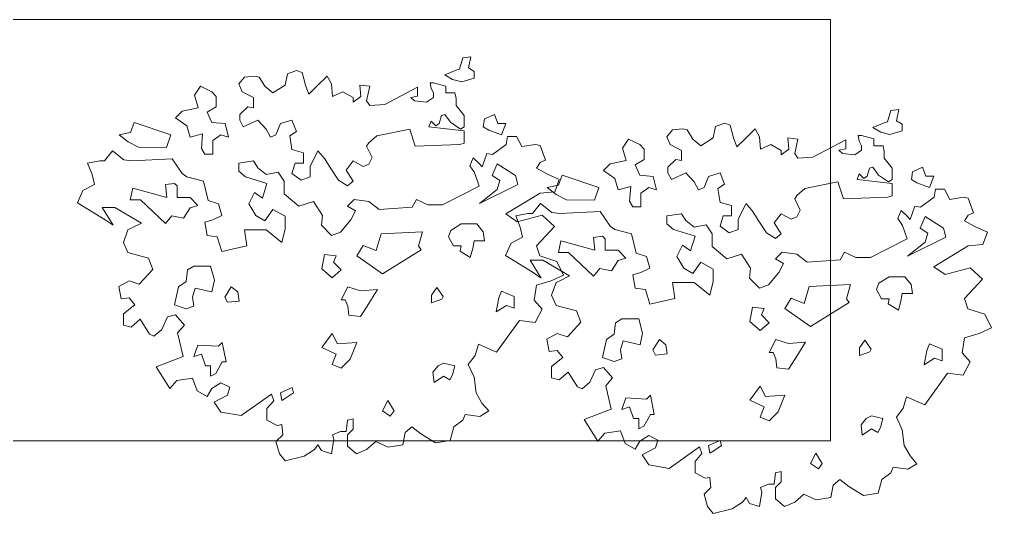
# Model space of a CAD drawing. Header units: inches. Extents: x 5 to 136470, y 9 to 138066.
# Drawn here: x 90943 to 92327, y 29107 to 29811 of the extents above; entities that cross this region are included whole.
import ezdxf

# ---------------------------------------------------------------- set-up
doc = ezdxf.new("R2010")
doc.units = ezdxf.units.IN
doc.header["$MEASUREMENT"] = 0
doc.layers.add('partition', color=253, linetype='Continuous', lineweight=5)
doc.layers.add('TREES', color=72, linetype='Continuous', lineweight=5, transparency=0.05)
doc.styles.add('ROMANS', font='', dxfattribs={"width": 0.8})
doc.styles.get('ROMANS').set_extended_font_data('VNI-Avo')

# ---------------------------------------------------------------- blocks, each defined once
blk = doc.blocks.new('A$C7b2e77e3')
at = {"layer": 'partition'}
for p, q in [((34066.5, 18205.8), (27393.4, 18205.8)), ((34066.5, 17605.8), (34066.5, 18205.8)), ((34066.5, 17605.8), (27993.4, 17605.8))]:
    blk.add_line(p, q, dxfattribs=at)
at = {"layer": 'TREES'}
for p, q in [((33293.1, 18128.5), (33306, 18133.1)), ((33306, 18133.1), (33314.2, 18130.1)), ((33224, 18114), (33232, 18123.5)), ((33232, 18123.5), (33246.5, 18125.2)), ((33246.5, 18125.2), (33252.8, 18123.5)), ((33252.8, 18123.5), (33261, 18110.7)), ((33290.1, 18112.3), (33293.1, 18128.5)), ((33314.2, 18130.1), (33318.9, 18112.3)), ((33335, 18110.7), (33349.6, 18125.2)), ((33349.6, 18125.2), (33355.9, 18114)), ((33228.7, 18102.7), (33224, 18114)), ((33261, 18110.7), (33272.3, 18101.1)), ((33272.3, 18101.1), (33290.1, 18112.3)), ((33318.9, 18112.3), (33323.8, 18099.4)), ((33323.8, 18099.4), (33335, 18110.7)), ((33355.9, 18114), (33357.5, 18096.1)), ((33396.2, 18112.3), (33410.7, 18110.7)), ((33397.8, 18096.1), (33396.2, 18112.3)), ((33410.7, 18110.7), (33406, 18089.8)), ((33431.8, 18084.9), (33478.6, 18109.3)), ((33478.6, 18109.3), (33478.6, 18096.4)), ((33498, 18107.7), (33496.4, 18115.6)), ((33496.4, 18115.6), (33501, 18115.6)), ((33501, 18101.1), (33498, 18107.7)), ((33501, 18115.6), (33518.9, 18110.9)), ((33518.9, 18110.9), (33518.9, 18101.1)), ((33244.9, 18094.5), (33228.7, 18102.7)), ((33244.9, 18080.2), (33244.9, 18094.5)), ((33357.5, 18096.1), (33372, 18102.7)), ((33372, 18102.7), (33386.6, 18094.5)), ((33386.6, 18088.2), (33397.8, 18096.1)), ((33386.6, 18094.5), (33386.6, 18088.2)), ((33478.6, 18096.4), (33469, 18094.8)), ((33469, 18094.8), (33473.9, 18089.8)), ((33491.4, 18088.2), (33501, 18094.8)), ((33501, 18094.8), (33501, 18101.1)), ((33518.9, 18101.1), (33531.7, 18101.1)), ((33531.7, 18101.1), (33533.4, 18093.1)), ((33533.4, 18093.1), (33533.4, 18083.5)), ((33225.4, 18070.4), (33236.9, 18081.6)), ((33236.9, 18081.6), (33244.9, 18080.2)), ((33406, 18089.8), (33410.7, 18083.2)), ((33410.7, 18083.2), (33431.8, 18084.9)), ((33473.9, 18089.8), (33491.4, 18088.2)), ((33533.4, 18083.5), (33544.6, 18069)), ((33225.4, 18062.4), (33225.4, 18070.4)), ((33230.3, 18052.8), (33225.4, 18062.4)), ((33251.2, 18062.4), (33230.3, 18052.8)), ((33262.7, 18049.5), (33251.2, 18062.4)), ((33299.7, 18062.4), (33283.5, 18057.5)), ((33306, 18046.2), (33299.7, 18062.4)), ((33512.5, 18069), (33509.3, 18057.7)), ((33517.2, 18070.6), (33512.5, 18069)), ((33525.4, 18059.4), (33517.2, 18070.6)), ((33544.6, 18069), (33544.6, 18052.8)), ((33269, 18038.3), (33262.7, 18049.5)), ((33283.5, 18057.5), (33276.9, 18041.6)), ((33467.3, 18049.5), (33420.3, 18039.9)), ((33475.3, 18025.4), (33467.3, 18049.5)), ((33498, 18061), (33494.7, 18052.8)), ((33494.7, 18052.8), (33544.9, 18047.4)), ((33504.3, 18054.5), (33498, 18061)), ((33509.3, 18057.7), (33504.3, 18054.5)), ((33539.7, 18049.5), (33525.4, 18059.4)), ((33544.6, 18052.8), (33539.7, 18049.5)), ((33833.5, 18038.9), (33841.4, 18048.5)), ((33841.4, 18048.5), (33855.9, 18050.1)), ((33855.9, 18050.1), (33862.2, 18048.5)), ((33862.2, 18048.5), (33870.5, 18035.6)), ((33899.5, 18037.3), (33902.5, 18053.4)), ((33902.5, 18053.4), (33915.4, 18058.1)), ((33915.4, 18058.1), (33923.6, 18055.1)), ((33923.6, 18055.1), (33928.3, 18037.3)), ((33944.5, 18035.6), (33959, 18050.1)), ((33959, 18050.1), (33965.3, 18038.9)), ((33276.9, 18041.6), (33269, 18038.3)), ((33296.4, 18039.9), (33306, 18046.2)), ((33299.7, 18020.5), (33296.4, 18039.9)), ((33420.3, 18039.9), (33409, 18030)), ((33544.9, 18047.4), (33544.9, 18029.6)), ((33604.6, 18028), (33606.3, 18039.2)), ((33606.3, 18039.2), (33619.2, 18039.2)), ((33619.2, 18039.2), (33627.1, 18024.7)), ((33838.1, 18027.7), (33833.5, 18038.9)), ((33870.5, 18035.6), (33881.7, 18026)), ((33881.7, 18026), (33899.5, 18037.3)), ((33928.3, 18037.3), (33933.2, 18024.4)), ((33933.2, 18024.4), (33944.5, 18035.6)), ((33965.3, 18038.9), (33966.9, 18021.1)), ((34005.6, 18037.3), (34020.1, 18035.6)), ((34007.2, 18021.1), (34005.6, 18037.3)), ((34020.1, 18035.6), (34015.5, 18014.8)), ((34107.4, 18032.6), (34105.8, 18040.6)), ((34105.8, 18040.6), (34110.5, 18040.6)), ((34110.5, 18040.6), (34128.3, 18035.9)), ((34128.3, 18035.9), (34128.3, 18026)), ((33409, 18030), (33406, 18025.4)), ((33406, 18025.4), (33414, 18009.2)), ((33538.6, 18028), (33475.3, 18025.4)), ((33544.9, 18029.6), (33538.6, 18028)), ((33585.2, 18013.4), (33604.6, 18028)), ((33627.1, 18024.7), (33646.6, 18028)), ((33646.6, 18028), (33652.9, 18026.3)), ((33652.9, 18026.3), (33660.8, 18005.5)), ((33854.3, 18019.4), (33838.1, 18027.7)), ((33966.9, 18021.1), (33981.5, 18027.7)), ((33981.5, 18027.7), (33996, 18019.4)), ((33996, 18013.1), (34007.2, 18021.1)), ((34041.2, 18009.8), (34088, 18034.2)), ((34088, 18021.4), (34078.4, 18019.7)), ((34088, 18034.2), (34088, 18021.4)), ((34110.5, 18026), (34107.4, 18032.6)), ((34110.5, 18019.7), (34110.5, 18026)), ((34128.3, 18026), (34141.2, 18026)), ((34141.2, 18026), (34142.8, 18018.1)), ((33032.8, 18004.4), (33044.1, 18018.9)), ((33044.1, 18018.9), (33060.3, 18006.1)), ((33071.5, 18004.4), (33128.9, 18007.6)), ((33128.9, 18007.6), (33143.5, 17986.7)), ((33315.9, 18015.8), (33299.7, 18020.5)), ((33315.9, 18001.3), (33315.9, 18015.8)), ((33336.7, 18018.8), (33325.4, 17996.3)), ((33346.3, 18007.6), (33336.7, 18018.8)), ((33352.9, 17996.3), (33346.3, 18007.6)), ((33414, 18009.2), (33409, 17999.6)), ((33553.1, 17997.3), (33557.8, 18008.8)), ((33557.8, 18008.8), (33566, 18000.5)), ((33570.6, 17995.9), (33577.2, 18015.1)), ((33577.2, 18015.1), (33585.2, 18013.4)), ((33854.3, 18005.2), (33854.3, 18019.4)), ((33996, 18019.4), (33996, 18013.1)), ((34015.5, 18014.8), (34020.1, 18008.2)), ((34020.1, 18008.2), (34041.2, 18009.8)), ((34078.4, 18019.7), (34083.3, 18014.8)), ((34083.3, 18014.8), (34100.9, 18013.1)), ((34100.9, 18013.1), (34110.5, 18019.7)), ((34142.8, 18018.1), (34142.8, 18008.5)), ((34142.8, 18008.5), (34154, 17993.9)), ((33008.7, 18001.1), (33026.3, 18004.4)), ((33015, 17985.2), (33008.7, 18001.1)), ((33026.3, 18004.4), (33032.8, 18004.4)), ((33060.3, 18006.1), (33071.5, 18004.4)), ((33224, 18001.3), (33244.9, 18004.3)), ((33224, 17990), (33224, 18001.3)), ((33244.9, 18004.3), (33251.2, 17994.7)), ((33251.2, 17994.7), (33262.7, 17985.1)), ((33299.7, 17986.7), (33304.3, 18001.3)), ((33304.3, 18001.3), (33315.9, 18001.3)), ((33325.4, 17996.3), (33325.4, 17981.8)), ((33365.7, 17977.1), (33352.9, 17996.3)), ((33386.6, 18004.3), (33377, 17991.4)), ((33401.1, 17996.3), (33386.6, 18004.3)), ((33409, 17999.6), (33401.1, 17996.3)), ((33559.4, 17987.7), (33553.1, 17997.3)), ((33566, 18000.5), (33570.6, 17995.9)), ((33652.9, 18002.2), (33647.9, 17994.2)), ((33647.9, 17994.2), (33662.5, 17986)), ((33660.8, 18005.5), (33652.9, 18002.2)), ((33834.8, 17995.3), (33846.3, 18006.5)), ((33834.8, 17987.4), (33834.8, 17995.3)), ((33846.3, 18006.5), (33854.3, 18005.2)), ((34122, 17993.9), (34118.7, 17982.7)), ((34126.6, 17995.6), (34122, 17993.9)), ((34134.9, 17984.3), (34126.6, 17995.6)), ((34154, 17993.9), (34154, 17977.8)), ((33018.3, 17970.7), (33015, 17985.2)), ((33143.5, 17986.7), (33149.8, 17981.8)), ((33149.8, 17981.8), (33173.9, 17975.5)), ((33233.6, 17981.8), (33224, 17990)), ((33264, 17972.2), (33233.6, 17981.8)), ((33262.7, 17985.1), (33280.2, 17988.4)), ((33280.2, 17988.4), (33288.4, 17975.5)), ((33312.6, 17977.1), (33299.7, 17986.7)), ((33325.4, 17981.8), (33312.6, 17977.1)), ((33377, 17991.4), (33386.6, 17975.5)), ((33566, 17968.5), (33559.4, 17987.7)), ((33662.5, 17986), (33680.3, 17978.1)), ((33839.8, 17977.8), (33834.8, 17987.4)), ((33860.6, 17987.4), (33839.8, 17977.8)), ((33872.1, 17974.5), (33860.6, 17987.4)), ((33892.9, 17982.4), (33886.4, 17966.5)), ((33909.1, 17987.4), (33892.9, 17982.4)), ((33915.4, 17971.2), (33909.1, 17987.4)), ((34107.4, 17986), (34104.2, 17977.8)), ((34113.8, 17979.4), (34107.4, 17986)), ((34118.7, 17982.7), (34113.8, 17979.4)), ((34149.1, 17974.5), (34134.9, 17984.3)), ((33002.1, 17962.5), (33018.3, 17970.7)), ((33173.9, 17975.5), (33180.5, 17948.1)), ((33257.7, 17951.4), (33264, 17972.2)), ((33288.4, 17975.5), (33288.4, 17957.7)), ((33378.6, 17968.9), (33365.7, 17977.1)), ((33386.6, 17975.5), (33378.6, 17968.9)), ((33513.9, 17941.8), (33566, 17968.5)), ((33680.3, 17978.1), (33674, 17960.2)), ((33878.4, 17963.2), (33872.1, 17974.5)), ((33886.4, 17966.5), (33878.4, 17963.2)), ((33905.8, 17964.9), (33915.4, 17971.2)), ((34076.8, 17974.5), (34029.7, 17964.9)), ((34084.7, 17950.3), (34076.8, 17974.5)), ((34104.2, 17977.8), (34154.3, 17972.4)), ((34154, 17977.8), (34149.1, 17974.5)), ((34154.3, 17972.4), (34154.3, 17954.6)), ((32994.2, 17944.9), (33002.1, 17962.5)), ((33238.3, 17943.1), (33246.5, 17959.3)), ((33246.5, 17959.3), (33257.7, 17951.4)), ((33288.4, 17957.7), (33309.3, 17939.8)), ((33652.9, 17958.6), (33604.1, 17928.9)), ((33674, 17960.2), (33652.9, 17958.6)), ((33909.1, 17945.4), (33905.8, 17964.9)), ((34018.5, 17955), (34015.5, 17950.3)), ((34029.7, 17964.9), (34018.5, 17955)), ((34148, 17952.9), (34084.7, 17950.3)), ((34154.3, 17954.6), (34148, 17952.9)), ((34194.6, 17938.4), (34214.1, 17952.9)), ((34214.1, 17952.9), (34215.7, 17964.2)), ((34215.7, 17964.2), (34228.6, 17964.2)), ((34228.6, 17964.2), (34236.5, 17949.6)), ((34236.5, 17949.6), (34256, 17952.9)), ((34256, 17952.9), (34262.3, 17951.3)), ((33033.8, 17920.6), (32994.2, 17944.9)), ((33029.6, 17938.3), (33045.1, 17912.7)), ((33047.4, 17938.3), (33029.6, 17938.3)), ((33085.3, 17915.7), (33047.4, 17938.3)), ((33180.5, 17948.1), (33195, 17943.1)), ((33195, 17943.1), (33199.6, 17926.9)), ((33248.2, 17926.9), (33238.3, 17943.1)), ((33309.3, 17939.8), (33330.1, 17946.4)), ((33330.1, 17946.4), (33343, 17926.9)), ((33378.6, 17939.8), (33388.2, 17949.7)), ((33389.9, 17933.5), (33378.6, 17939.8)), ((33388.2, 17949.7), (33409, 17946.4)), ((33409, 17946.4), (33423.6, 17935.2)), ((33423.6, 17935.2), (33470.6, 17938.5)), ((33470.6, 17938.5), (33476.9, 17949.7)), ((33476.9, 17949.7), (33493.1, 17941.8)), ((33493.1, 17941.8), (33513.9, 17941.8)), ((33642.3, 17929.4), (33653.5, 17943.9)), ((33653.5, 17943.9), (33669.7, 17931)), ((33925.3, 17940.7), (33909.1, 17945.4)), ((33925.3, 17926.2), (33925.3, 17940.7)), ((33946.1, 17943.8), (33934.9, 17921.3)), ((33955.7, 17932.5), (33946.1, 17943.8)), ((34015.5, 17950.3), (34023.4, 17934.2)), ((34180, 17920.9), (34186.7, 17940)), ((34186.7, 17940), (34194.6, 17938.4)), ((34262.3, 17951.3), (34270.2, 17930.4)), ((33199.6, 17926.9), (33186.8, 17920.6)), ((33261, 17919), (33248.2, 17926.9)), ((33272.3, 17935.2), (33261, 17919)), ((33290.1, 17925.6), (33272.3, 17935.2)), ((33290.1, 17907.8), (33290.1, 17925.6)), ((33343, 17926.9), (33341.6, 17912.7)), ((33383.3, 17920.6), (33389.9, 17933.5)), ((33604.1, 17928.9), (33620.3, 17917.6)), ((33618.2, 17926.1), (33635.7, 17929.4)), ((33624.5, 17910.2), (33618.2, 17926.1)), ((33620.3, 17917.6), (33655.9, 17927.2)), ((33635.7, 17929.4), (33642.3, 17929.4)), ((33655.9, 17927.2), (33673.4, 17911.1)), ((33669.7, 17931), (33680.9, 17929.4)), ((33680.9, 17929.4), (33738.4, 17932.5)), ((33738.4, 17932.5), (33752.9, 17911.7)), ((33833.5, 17926.2), (33854.3, 17929.2)), ((33833.5, 17915), (33833.5, 17926.2)), ((33854.3, 17929.2), (33860.6, 17919.6)), ((33909.1, 17911.7), (33913.8, 17926.2)), ((33913.8, 17926.2), (33925.3, 17926.2)), ((33962.3, 17921.3), (33955.7, 17932.5)), ((33996, 17929.2), (33986.4, 17916.3)), ((34010.5, 17921.3), (33996, 17929.2)), ((34018.5, 17924.6), (34010.5, 17921.3)), ((34023.4, 17934.2), (34018.5, 17924.6)), ((34162.5, 17922.2), (34167.2, 17933.7)), ((34167.2, 17933.7), (34175.4, 17925.5)), ((34175.4, 17925.5), (34180, 17920.9)), ((34262.3, 17927.1), (34257.4, 17919.2)), ((34270.2, 17930.4), (34262.3, 17927.1)), ((33045.1, 17912.7), (33033.8, 17920.6)), ((33072.5, 17909.4), (33085.3, 17915.7)), ((33186.8, 17920.6), (33175.5, 17917.4)), ((33175.5, 17917.4), (33178.8, 17898.2)), ((33341.6, 17912.7), (33355.9, 17898.2)), ((33368.7, 17902.8), (33383.3, 17920.6)), ((33627.7, 17895.6), (33624.5, 17910.2)), ((33673.4, 17911.1), (33647.7, 17883.6)), ((33752.9, 17911.7), (33759.2, 17906.7)), ((33843.1, 17906.7), (33833.5, 17915)), ((33860.6, 17919.6), (33872.1, 17910)), ((33872.1, 17910), (33889.6, 17913.3)), ((33889.6, 17913.3), (33897.9, 17900.4)), ((33922, 17902.1), (33909.1, 17911.7)), ((33934.9, 17921.3), (33934.9, 17906.7)), ((33975.2, 17902.1), (33962.3, 17921.3)), ((33986.4, 17916.3), (33996, 17900.4)), ((34168.8, 17912.6), (34162.5, 17922.2)), ((34175.4, 17893.4), (34168.8, 17912.6)), ((34257.4, 17919.2), (34271.9, 17911)), ((34271.9, 17911), (34289.7, 17903)), ((33059.6, 17888.3), (33066.2, 17906.1)), ((33066.2, 17906.1), (33072.5, 17909.4)), ((33178.8, 17898.2), (33193.3, 17896.5)), ((33193.3, 17896.5), (33199.6, 17875.4)), ((33232, 17906.1), (33262.7, 17906.1)), ((33235.3, 17883.6), (33232, 17906.1)), ((33262.7, 17906.1), (33285.2, 17888.3)), ((33285.2, 17888.3), (33290.1, 17907.8)), ((33355.9, 17898.2), (33368.7, 17902.8)), ((33759.2, 17906.7), (33783.3, 17900.4)), ((33783.3, 17900.4), (33789.9, 17873)), ((33873.5, 17897.1), (33843.1, 17906.7)), ((33867.2, 17876.3), (33873.5, 17897.1)), ((33897.9, 17900.4), (33897.9, 17882.6)), ((33934.9, 17906.7), (33922, 17902.1)), ((33988, 17893.8), (33975.2, 17902.1)), ((33996, 17900.4), (33988, 17893.8)), ((34289.7, 17903), (34283.4, 17885.2)), ((33066.2, 17873.8), (33059.6, 17888.3)), ((33199.6, 17875.4), (33235.3, 17883.6)), ((33603.6, 17869.9), (33611.6, 17887.4)), ((33611.6, 17887.4), (33627.7, 17895.6)), ((33647.7, 17883.6), (33652.6, 17869.1)), ((33847.7, 17868.1), (33855.9, 17884.3)), ((33855.9, 17884.3), (33867.2, 17876.3)), ((33897.9, 17882.6), (33918.7, 17864.8)), ((34123.3, 17866.7), (34175.4, 17893.4)), ((34262.3, 17883.5), (34213.5, 17853.8)), ((34283.4, 17885.2), (34262.3, 17883.5)), ((33095.2, 17865.8), (33066.2, 17873.8)), ((33643.2, 17845.6), (33603.6, 17869.9)), ((33652.6, 17869.1), (33676.7, 17861.1)), ((33789.9, 17873), (33804.4, 17868.1)), ((33918.7, 17864.8), (33939.5, 17871.4)), ((33939.5, 17871.4), (33952.4, 17851.9)), ((33988, 17864.8), (33997.6, 17874.7)), ((33997.6, 17874.7), (34018.5, 17871.4)), ((34018.5, 17871.4), (34033, 17860.1)), ((34080, 17863.4), (34086.3, 17874.7)), ((34086.3, 17874.7), (34102.5, 17866.7)), ((33101.5, 17849.6), (33095.2, 17865.8)), ((33639, 17863.3), (33654.5, 17837.6)), ((33656.8, 17863.3), (33639, 17863.3)), ((33694.8, 17840.7), (33656.8, 17863.3)), ((33676.7, 17861.1), (33686.3, 17841.7)), ((33804.4, 17868.1), (33809.1, 17851.9)), ((33857.6, 17851.9), (33847.7, 17868.1)), ((33881.7, 17860.1), (33870.5, 17843.9)), ((33899.5, 17850.5), (33881.7, 17860.1)), ((33999.3, 17858.5), (33988, 17864.8)), ((33992.7, 17845.6), (33999.3, 17858.5)), ((34033, 17860.1), (34080, 17863.4)), ((34102.5, 17866.7), (34123.3, 17866.7)), ((33082.3, 17828.8), (33101.5, 17849.6)), ((33654.5, 17837.6), (33643.2, 17845.6)), ((33686.3, 17841.7), (33668.8, 17833.7)), ((33796.2, 17845.6), (33784.9, 17842.3)), ((33784.9, 17842.3), (33788.2, 17823.1)), ((33809.1, 17851.9), (33796.2, 17845.6)), ((33870.5, 17843.9), (33857.6, 17851.9)), ((33899.5, 17832.7), (33899.5, 17850.5)), ((33952.4, 17851.9), (33951, 17837.6)), ((33978.2, 17827.8), (33992.7, 17845.6)), ((34213.5, 17853.8), (34229.7, 17842.6)), ((34229.7, 17842.6), (34265.3, 17852.2)), ((34265.3, 17852.2), (34282.9, 17836)), ((33053.3, 17825.5), (33067.8, 17833.7)), ((33067.8, 17833.7), (33082.3, 17828.8)), ((33647.7, 17827.4), (33644.4, 17806.3)), ((33668.8, 17833.7), (33647.7, 17827.4)), ((33669, 17813.2), (33675.6, 17831.1)), ((33675.6, 17831.1), (33681.9, 17834.3)), ((33681.9, 17834.3), (33694.8, 17840.7)), ((33841.4, 17831.1), (33872.1, 17831.1)), ((33844.7, 17808.6), (33841.4, 17831.1)), ((33872.1, 17831.1), (33894.6, 17813.2)), ((33894.6, 17813.2), (33899.5, 17832.7)), ((33951, 17837.6), (33965.3, 17823.1)), ((33965.3, 17823.1), (33978.2, 17827.8)), ((34282.9, 17836), (34257.1, 17808.6)), ((33056.6, 17807.9), (33053.3, 17825.5)), ((33675.6, 17798.7), (33669, 17813.2)), ((33788.2, 17823.1), (33802.8, 17821.5)), ((33802.8, 17821.5), (33809.1, 17800.3)), ((33067.8, 17809.3), (33056.6, 17807.9)), ((33059.6, 17786.8), (33075.8, 17799.7)), ((33075.8, 17799.7), (33067.8, 17809.3)), ((33644.4, 17806.3), (33655.9, 17793.4)), ((33809.1, 17800.3), (33844.7, 17808.6)), ((34257.1, 17808.6), (34262, 17794)), ((33059.6, 17770.7), (33059.6, 17786.8)), ((33655.9, 17793.4), (33646, 17774.2)), ((33704.6, 17790.8), (33675.6, 17798.7)), ((33710.9, 17774.6), (33704.6, 17790.8)), ((34262, 17794), (34286.2, 17786.1)), ((34286.2, 17786.1), (34295.7, 17766.6)), ((33083.7, 17778.9), (33070.8, 17767.6)), ((33096.6, 17757.8), (33083.7, 17778.9)), ((33122.3, 17782.2), (33114.4, 17764.3)), ((33133.9, 17785.2), (33122.3, 17782.2)), ((33146.7, 17770.7), (33133.9, 17785.2)), ((33623.6, 17777.2), (33591, 17732)), ((33646, 17774.2), (33623.6, 17777.2)), ((33691.8, 17753.7), (33710.9, 17774.6)), ((33070.8, 17767.6), (33059.6, 17770.7)), ((33103.2, 17754.8), (33096.6, 17757.8)), ((33114.4, 17764.3), (33103.2, 17754.8)), ((33136.9, 17759.4), (33146.7, 17770.7)), ((33144.8, 17726), (33136.9, 17759.4)), ((33662.7, 17750.4), (33677.2, 17758.7)), ((33677.2, 17758.7), (33691.8, 17753.7)), ((34278.2, 17758.7), (34257.1, 17752.4)), ((34295.7, 17766.6), (34278.2, 17758.7)), ((33666, 17732.9), (33662.7, 17750.4)), ((34257.1, 17752.4), (34253.8, 17731.3)), ((33565.3, 17743.5), (33560.6, 17727.3)), ((33591, 17732), (33565.3, 17743.5)), ((33677.2, 17734.3), (33666, 17732.9)), ((33685.2, 17724.7), (33677.2, 17734.3)), ((34253.8, 17731.3), (34265.3, 17718.4)), ((33106.4, 17711.2), (33144.8, 17726)), ((33560.6, 17727.3), (33550.7, 17714.4)), ((33669, 17711.8), (33685.2, 17724.7)), ((34265.3, 17718.4), (34255.5, 17699.2)), ((33125.9, 17680.4), (33106.4, 17711.2)), ((33550.7, 17714.4), (33559, 17696.6)), ((33669, 17695.6), (33669, 17711.8)), ((33693.1, 17703.8), (33680.2, 17692.6)), ((33706, 17682.7), (33693.1, 17703.8)), ((33731.8, 17707.1), (33723.8, 17689.3)), ((33743.3, 17710.1), (33731.8, 17707.1)), ((33756.2, 17695.6), (33743.3, 17710.1)), ((33135.5, 17691.7), (33125.9, 17680.4)), ((33158, 17695), (33135.5, 17691.7)), ((33164.6, 17677.2), (33158, 17695)), ((33559, 17696.6), (33562, 17674.1)), ((33680.2, 17692.6), (33669, 17695.6)), ((33723.8, 17689.3), (33712.6, 17679.7)), ((33746.3, 17684.4), (33756.2, 17695.6)), ((34233, 17702.2), (34200.5, 17656.9)), ((34255.5, 17699.2), (34233, 17702.2)), ((33179.1, 17669.2), (33164.6, 17677.2)), ((33185.4, 17680.4), (33179.1, 17669.2)), ((33198.3, 17688.4), (33185.4, 17680.4)), ((33211.2, 17682.1), (33198.3, 17688.4)), ((33207.9, 17670.8), (33211.2, 17682.1)), ((33712.6, 17679.7), (33706, 17682.7)), ((33754.2, 17650.9), (33746.3, 17684.4)), ((33188.7, 17661), (33207.9, 17670.8)), ((33198.3, 17646.7), (33188.7, 17661)), ((33270.6, 17672.5), (33227.3, 17641.8)), ((33264, 17651.7), (33273.9, 17662.9)), ((33273.9, 17662.9), (33270.6, 17672.5)), ((33562, 17674.1), (33570.2, 17659.6)), ((34174.7, 17668.5), (34170, 17652.3)), ((34200.5, 17656.9), (34174.7, 17668.5)), ((33264, 17635.5), (33264, 17651.7)), ((33579.8, 17648.4), (33566.9, 17640.4)), ((33570.2, 17659.6), (33579.8, 17648.4)), ((33715.9, 17636.1), (33754.2, 17650.9)), ((34170, 17652.3), (34160.2, 17639.4)), ((33227.3, 17641.8), (33198.3, 17646.7)), ((33278.6, 17627.5), (33264, 17635.5)), ((33378.6, 17635.5), (33377, 17619.3)), ((33386.6, 17637.1), (33378.6, 17635.5)), ((33386.6, 17622.6), (33386.6, 17637.1)), ((33542.8, 17635.5), (33529.9, 17625.9)), ((33546.1, 17643.4), (33542.8, 17635.5)), ((33566.9, 17640.4), (33546.1, 17643.4)), ((33735.3, 17605.4), (33715.9, 17636.1)), ((34160.2, 17639.4), (34168.4, 17621.6)), ((33285.2, 17628.9), (33278.6, 17627.5)), ((33286.8, 17614.6), (33285.2, 17628.9)), ((33368.7, 17619.3), (33357.5, 17614.6)), ((33377, 17619.3), (33368.7, 17619.3)), ((33378.6, 17614.6), (33386.6, 17622.6)), ((33470.4, 17625.9), (33460.6, 17617.7)), ((33483.3, 17616), (33470.4, 17625.9)), ((33529.9, 17625.9), (33525, 17606.4)), ((33767.4, 17619.9), (33744.9, 17616.6)), ((33774, 17602.1), (33767.4, 17619.9)), ((34168.4, 17621.6), (34171.4, 17599.1)), ((33276.9, 17604.8), (33286.8, 17614.6)), ((33359.2, 17608.1), (33355.9, 17587.2)), ((33357.5, 17614.6), (33359.2, 17608.1)), ((33378.6, 17598.5), (33378.6, 17614.6)), ((33460.6, 17617.7), (33457.6, 17600.1)), ((33504.1, 17603.1), (33483.3, 17616)), ((33525, 17606.4), (33504.1, 17603.1)), ((33744.9, 17616.6), (33735.3, 17605.4)), ((33807.7, 17613.3), (33794.8, 17605.4)), ((33820.6, 17607), (33807.7, 17613.3)), ((33817.3, 17595.8), (33820.6, 17607)), ((33281.9, 17587.2), (33276.9, 17604.8)), ((33331.7, 17593.5), (33317.2, 17583.9)), ((33336.7, 17600.1), (33331.7, 17593.5)), ((33341.6, 17591.9), (33336.7, 17600.1)), ((33355.9, 17587.2), (33341.6, 17591.9)), ((33391.5, 17587.2), (33378.6, 17598.5)), ((33406, 17593.5), (33391.5, 17587.2)), ((33418.9, 17604.8), (33406, 17593.5)), ((33436.4, 17596.8), (33418.9, 17604.8)), ((33457.6, 17600.1), (33436.4, 17596.8)), ((33788.5, 17594.2), (33774, 17602.1)), ((33794.8, 17605.4), (33788.5, 17594.2)), ((33798.1, 17585.9), (33817.3, 17595.8)), ((33880.1, 17597.4), (33836.7, 17566.7)), ((33883.3, 17587.8), (33880.1, 17597.4)), ((34171.4, 17599.1), (34179.6, 17584.6)), ((33290.1, 17577.3), (33281.9, 17587.2)), ((33317.2, 17583.9), (33290.1, 17577.3)), ((33807.7, 17571.7), (33798.1, 17585.9)), ((33873.5, 17576.6), (33883.3, 17587.8)), ((34179.6, 17584.6), (34189.2, 17573.3)), ((33836.7, 17566.7), (33807.7, 17571.7)), ((33873.5, 17560.4), (33873.5, 17576.6)), ((34155.5, 17568.4), (34152.2, 17560.4)), ((34176.3, 17565.4), (34155.5, 17568.4)), ((34189.2, 17573.3), (34176.3, 17565.4)), ((33888, 17552.5), (33873.5, 17560.4)), ((33894.6, 17553.8), (33888, 17552.5)), ((33896.2, 17539.6), (33894.6, 17553.8)), ((33988, 17560.4), (33986.4, 17544.2)), ((33996, 17562.1), (33988, 17560.4)), ((33996, 17547.5), (33996, 17562.1)), ((34079.9, 17550.8), (34070, 17542.6)), ((34092.7, 17541), (34079.9, 17550.8)), ((34139.3, 17550.8), (34134.4, 17531.4)), ((34152.2, 17560.4), (34139.3, 17550.8)), ((33886.4, 17529.7), (33896.2, 17539.6)), ((33978.2, 17544.2), (33966.9, 17539.6)), ((33966.9, 17539.6), (33968.6, 17533)), ((33986.4, 17544.2), (33978.2, 17544.2)), ((33988, 17539.6), (33996, 17547.5)), ((33988, 17523.4), (33988, 17539.6)), ((34070, 17542.6), (34067, 17525.1)), ((34113.6, 17528.1), (34092.7, 17541)), ((33891.3, 17512.2), (33886.4, 17529.7)), ((33946.1, 17525.1), (33941.2, 17518.5)), ((33951, 17516.8), (33946.1, 17525.1)), ((33968.6, 17533), (33965.3, 17512.2)), ((34000.9, 17512.2), (33988, 17523.4)), ((34028.3, 17529.7), (34015.5, 17518.5)), ((34045.9, 17521.8), (34028.3, 17529.7)), ((34067, 17525.1), (34045.9, 17521.8)), ((34134.4, 17531.4), (34113.6, 17528.1)), ((33899.5, 17502.3), (33891.3, 17512.2)), ((33926.6, 17508.9), (33899.5, 17502.3)), ((33941.2, 17518.5), (33926.6, 17508.9)), ((33965.3, 17512.2), (33951, 17516.8)), ((34015.5, 17518.5), (34000.9, 17512.2))]:
    blk.add_line(p, q, dxfattribs=at)
for points in [[(33528.4, 18120.5), (33541.3, 18117.2), (33559.1, 18122.2), (33559.1, 18131.8), (33551.2, 18136.7), (33554.2, 18152.6), (33543, 18151.2), (33538.3, 18135.1), (33533.4, 18133.4), (33517.2, 18126.8)], [(33170.9, 18022.1), (33175.5, 18014.1), (33186.8, 18014.1), (33186.8, 18033.3), (33198.3, 18041.6), (33209.5, 18038.3), (33204.6, 18057.5), (33185.4, 18059.1), (33178.8, 18073.6), (33191.7, 18081.6), (33191.7, 18096.1), (33185.4, 18102.7), (33169.2, 18110.7), (33161, 18097.8), (33165.9, 18080.2), (33143.5, 18075.3), (33133.9, 18065.7), (33149.8, 18054.5), (33154.7, 18038.3), (33172.5, 18042.9)], [(34137.9, 18045.5), (34150.8, 18042.2), (34168.6, 18047.1), (34168.6, 18056.7), (34160.6, 18061.7), (34163.6, 18077.6), (34152.4, 18076.2), (34147.7, 18060), (34142.8, 18058.4), (34126.6, 18051.8)], [(33580, 18048.2), (33597.8, 18041.6), (33604.1, 18057.7), (33592.9, 18057.7), (33588.2, 18070.6), (33573.7, 18064.1), (33572, 18052.8)], [(33081.1, 18023.9), (33121, 18023.7), (33127.3, 18041.6), (33074.8, 18059.3), (33069.8, 18044.7), (33053.7, 18041.4), (33066.6, 18031.8)], [(33780.3, 17947), (33784.9, 17939.1), (33796.2, 17939.1), (33796.2, 17958.3), (33807.7, 17966.5), (33818.9, 17963.2), (33814, 17982.4), (33794.8, 17984.1), (33788.2, 17998.6), (33801.1, 18006.5), (33801.1, 18021.1), (33794.8, 18027.7), (33778.6, 18035.6), (33770.4, 18022.7), (33775.4, 18005.2), (33752.9, 18000.2), (33743.3, 17990.6), (33759.2, 17979.4), (33764.1, 17963.2), (33781.9, 17967.9)], [(33617.7, 17983.8), (33621.4, 17970.9), (33566.5, 17944), (33591.9, 17963.6), (33595.6, 17976.5), (33584.6, 17983.8), (33591.9, 18000.4)], [(34189.4, 17973.1), (34207.2, 17966.5), (34213.5, 17982.7), (34202.3, 17982.7), (34197.6, 17995.6), (34183.1, 17989), (34181.5, 17977.8)], [(33690.5, 17948.8), (33730.4, 17948.7), (33736.7, 17966.5), (33684.2, 17984.2), (33679.3, 17969.7), (33663.1, 17966.4), (33676, 17956.8)], [(33154.5, 17937.5), (33145.3, 17922.7), (33128.7, 17926.4), (33119.5, 17915.4), (33084.1, 17949), (33069.4, 17949), (33073.1, 17965.6), (33121.3, 17952.2), (33119.5, 17970.6), (33132.4, 17972.4), (33136.1, 17968.8), (33136.1, 17952.2), (33154.5, 17952.2), (33165.5, 17941.1)], [(34227.1, 17908.8), (34230.8, 17895.9), (34175.9, 17869), (34201.3, 17888.5), (34205, 17901.4), (34194, 17908.8), (34201.3, 17925.3)], [(33540.7, 17883.3), (33529.7, 17883.3), (33522.3, 17896.2), (33526, 17905.4), (33540.7, 17914.6), (33562.8, 17914.6), (33572, 17903.5), (33573.8, 17890.7), (33559.1, 17890.7), (33557.3, 17879.6), (33553.6, 17866.7), (33538.9, 17875.9)], [(33401.1, 17884.1), (33391.9, 17869.3), (33428.7, 17843.6), (33483.7, 17877.8), (33480, 17883.3), (33485.5, 17903.5), (33426.8, 17900.6), (33419.5, 17876.7)], [(33763.9, 17862.4), (33754.7, 17847.7), (33738.1, 17851.4), (33728.9, 17840.3), (33693.6, 17874), (33678.9, 17874), (33682.5, 17890.6), (33730.8, 17877.1), (33728.9, 17895.5), (33741.8, 17897.4), (33745.5, 17893.7), (33745.5, 17877.1), (33763.9, 17877.1), (33774.9, 17866.1)], [(33345.8, 17871.2), (33342.2, 17850.9), (33356.9, 17838), (33369.8, 17849.1), (33358.7, 17860.1), (33362.4, 17869.3)], [(33189.4, 17834.4), (33185.7, 17817.8), (33161.8, 17823.3), (33158.1, 17810.4), (33160, 17797.5), (33148.9, 17793.9), (33132.4, 17799.4), (33137.9, 17825.2), (33148.9, 17832.5), (33150.8, 17849.1), (33160, 17854.6), (33183.9, 17854.6)], [(34010.5, 17809), (34001.3, 17794.3), (34038.1, 17768.5), (34093.1, 17802.7), (34089.4, 17808.2), (34094.9, 17828.5), (34036.2, 17825.6), (34028.9, 17801.6)], [(34150.1, 17808.2), (34139.1, 17808.2), (34131.7, 17821.1), (34135.4, 17830.3), (34150.1, 17839.5), (34172.2, 17839.5), (34181.4, 17828.5), (34183.3, 17815.6), (34168.5, 17815.6), (34166.7, 17804.6), (34163, 17791.7), (34148.3, 17800.9)], [(33222.6, 17817.8), (33224.4, 17804.9), (33207.8, 17803.1), (33204.1, 17810.4), (33213.3, 17825.2)], [(33406.6, 17797.5), (33397.4, 17782.8), (33380.8, 17784.6), (33379, 17797.5), (33375.3, 17806.7), (33369.8, 17806.7), (33379, 17825.2), (33397.4, 17819.6), (33421.3, 17821.5)], [(33513.1, 17807.8), (33514.9, 17811.5), (33505.7, 17824.4), (33498.4, 17813.3), (33498.4, 17802.3)], [(33616.2, 17811.5), (33616.2, 17794.9), (33605.1, 17798.6), (33590.4, 17789.4), (33594.1, 17809.6), (33597.8, 17818.9)], [(33955.3, 17796.1), (33951.6, 17775.9), (33966.3, 17763), (33979.2, 17774), (33968.2, 17785.1), (33971.8, 17794.3)], [(33798.9, 17759.3), (33795.2, 17742.7), (33771.2, 17748.3), (33767.6, 17735.4), (33769.4, 17722.5), (33758.4, 17718.8), (33741.8, 17724.3), (33747.3, 17750.1), (33758.4, 17757.5), (33760.2, 17774), (33769.4, 17779.6), (33793.3, 17779.6)], [(33382.7, 17722.1), (33369.8, 17709.2), (33356.9, 17714.7), (33362.4, 17729.4), (33342.2, 17738.6), (33356.9, 17758.9), (33364.3, 17744.1), (33391.9, 17746)], [(33191.3, 17701.8), (33183.9, 17698.1), (33183.9, 17712.8), (33176.5, 17712.8), (33171, 17729.4), (33160, 17725.7), (33165.5, 17742.3), (33194.9, 17740.5), (33200.5, 17746), (33206, 17718.4), (33200.5, 17718.4)], [(33832, 17742.7), (33833.8, 17729.8), (33817.3, 17728), (33813.6, 17735.4), (33822.8, 17750.1)], [(34016, 17722.5), (34006.8, 17707.8), (33990.2, 17709.6), (33988.4, 17722.5), (33984.7, 17731.7), (33979.2, 17731.7), (33988.4, 17750.1), (34006.8, 17744.6), (34030.7, 17746.4)], [(34122.5, 17732.8), (34124.4, 17736.4), (34115.2, 17749.3), (34107.8, 17738.3), (34107.8, 17727.2)], [(34225.6, 17736.4), (34225.6, 17719.9), (34214.5, 17723.5), (34199.8, 17714.3), (34203.5, 17734.6), (34207.2, 17743.8)], [(33500.4, 17703.6), (33502.3, 17688.9), (33515.2, 17698.1), (33524.4, 17692.6), (33528, 17700), (33531.7, 17712.8), (33515.2, 17716.5), (33507.8, 17712.8)], [(33290.6, 17666.8), (33285.1, 17663.1), (33283.3, 17674.2), (33299.8, 17681.6), (33301.7, 17674.2)], [(33992.1, 17647), (33979.2, 17634.1), (33966.3, 17639.6), (33971.8, 17654.4), (33951.6, 17663.6), (33966.3, 17683.8), (33973.7, 17669.1), (34001.3, 17670.9)], [(33428.7, 17648.4), (33439.7, 17641), (33445.2, 17648.4), (33436, 17663.1)], [(33800.7, 17626.8), (33793.3, 17623.1), (33793.3, 17637.8), (33786, 17637.8), (33780.4, 17654.4), (33769.4, 17650.7), (33774.9, 17667.3), (33804.4, 17665.4), (33809.9, 17670.9), (33815.4, 17643.3), (33809.9, 17643.3)], [(34109.9, 17628.6), (34111.7, 17613.9), (34124.6, 17623.1), (34133.8, 17617.5), (34137.5, 17624.9), (34141.1, 17637.8), (34124.6, 17641.5), (34117.2, 17637.8)], [(33900.1, 17591.8), (33894.5, 17588.1), (33892.7, 17599.1), (33909.3, 17606.5), (33911.1, 17599.1)], [(34038.1, 17573.4), (34049.1, 17566), (34054.7, 17573.4), (34045.5, 17588.1)]]:
    blk.add_lwpolyline(points, close=True, dxfattribs=at)
at = {"color": 0, "linetype": 'ByBlock', "style": 'ROMANS'}
for tag, p in [('+1200', (24241.2, 16553.9)), ('+00', (29332.1, 8469.4))]:
    blk.add_attdef(tag, p, '', height=132.2, dxfattribs=at)

msp = doc.modelspace()

# ---------------------------------------------------------------- block references
msp.add_blockref('A$C7b2e77e3', (58031.7, 11605.1))

doc.saveas('drawing.dxf')
